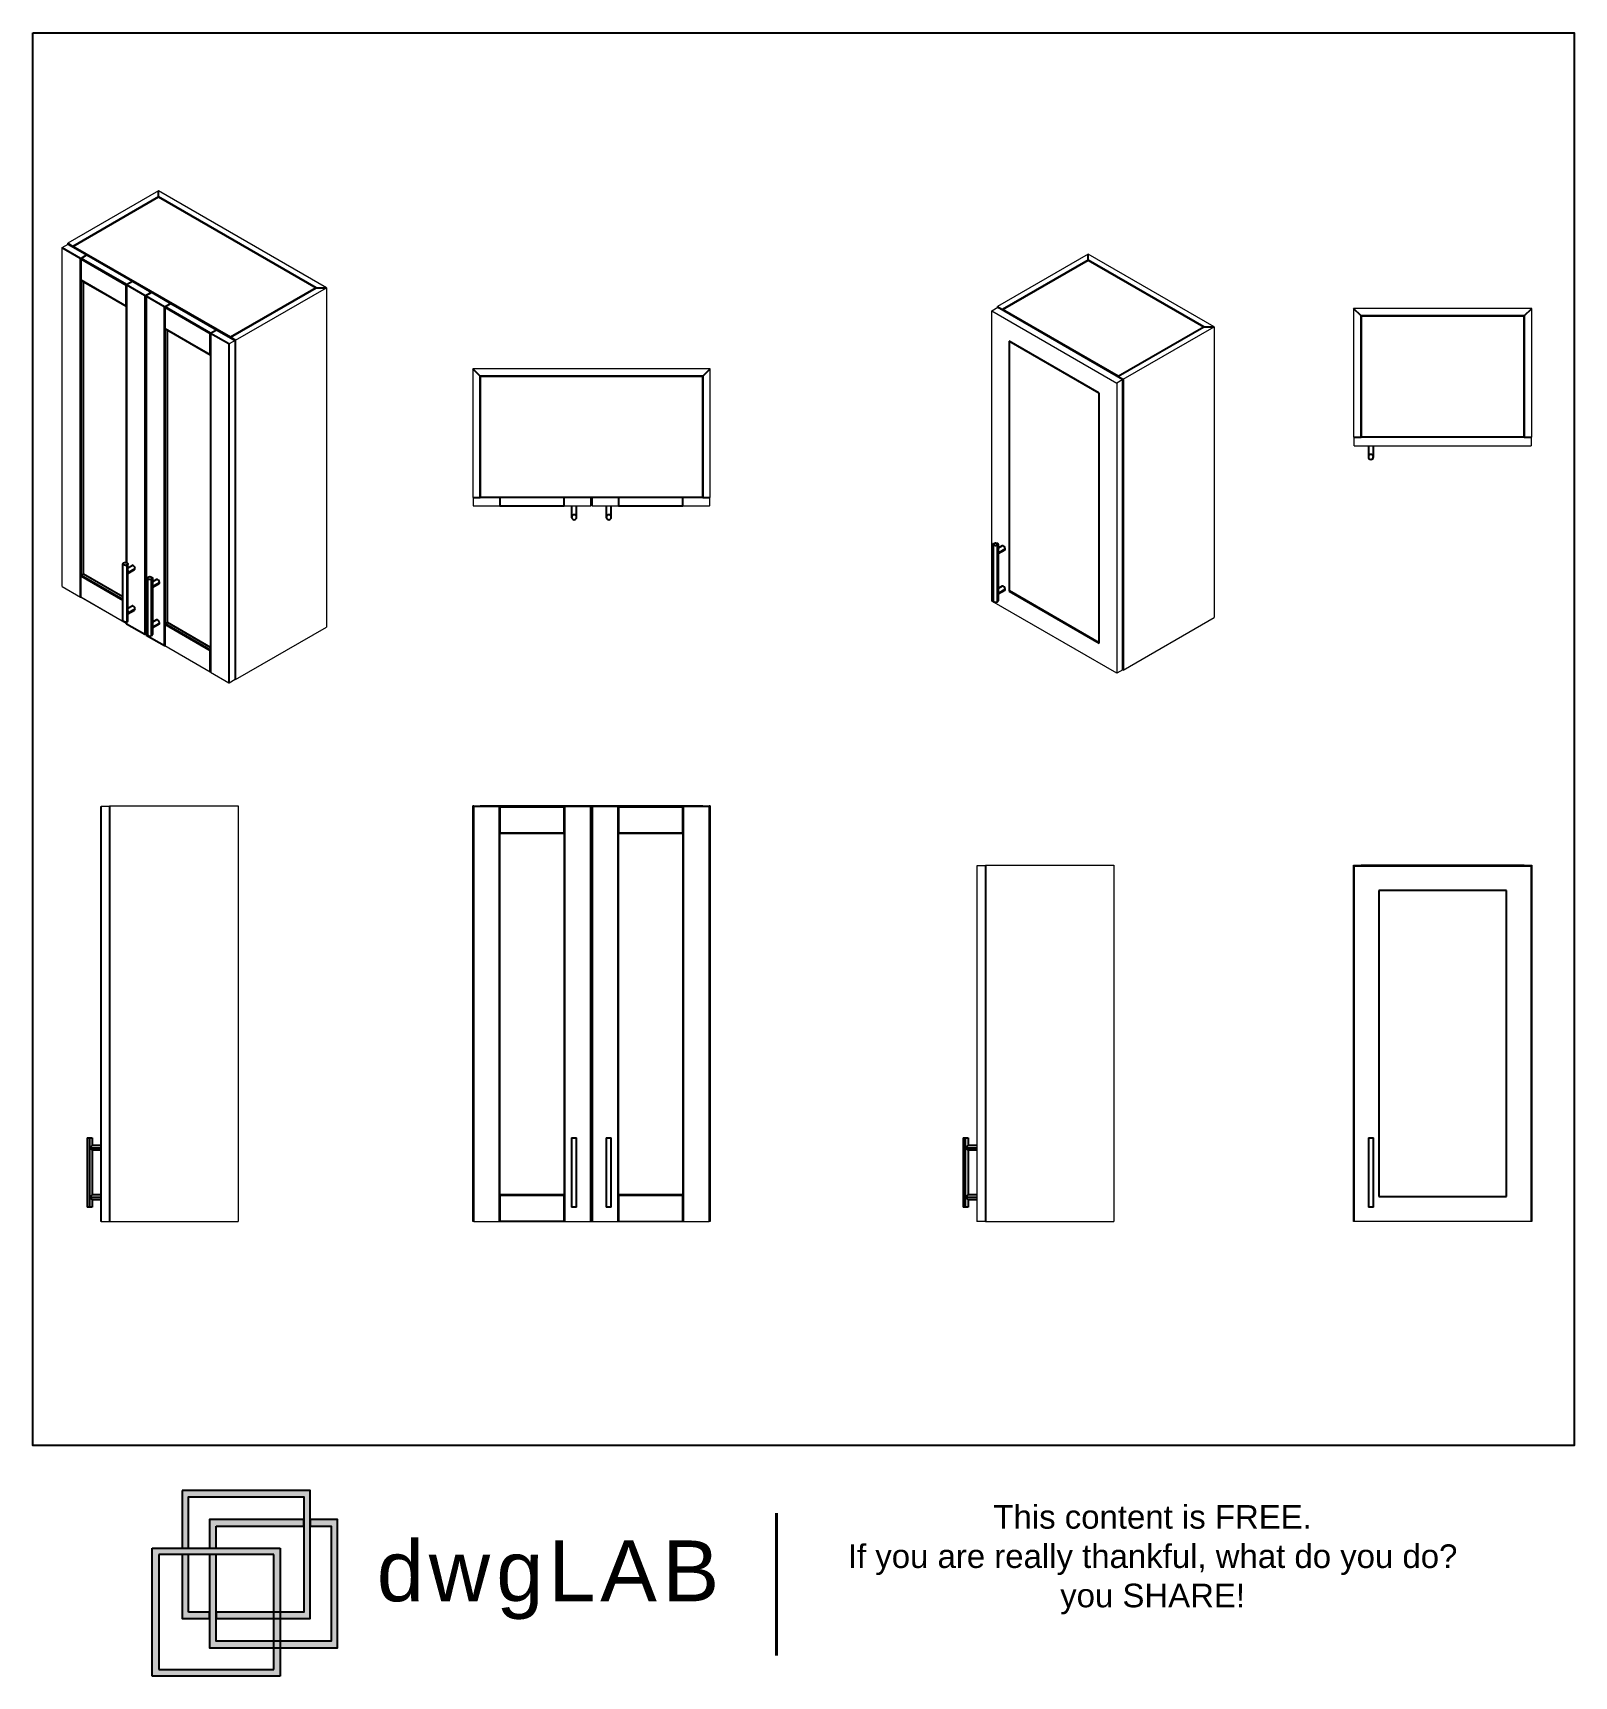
# Model space of a CAD drawing. Header units: inches. Extents: x 19.26 to 24.45, y 13.83 to 19.36.
import ezdxf

# ---------------------------------------------------------------- set-up
doc = ezdxf.new("R2010")
doc.units = ezdxf.units.IN
doc.header["$MEASUREMENT"] = 0
doc.layers.add('001_Dark_1 20', color=7, linetype='Continuous', lineweight=0)
doc.layers.add('002_Medium_1 20', color=251, linetype='Continuous')
doc.layers.add('003_Light_1 30', color=253, linetype='Continuous')
for name, color, linetype, plot in [('02', 251, 'Continuous', False), ('dwgLAB', 250, 'Continuous', False), ('Rectang.', 251, 'Continuous', False)]:
    doc.layers.add(name, color=color, linetype=linetype, plot=plot)
doc.styles.get("Standard").update_dxf_attribs({"font": 'arial.ttf'})

# ---------------------------------------------------------------- blocks, each defined once
blk = doc.blocks.new('DWGlab_ok')
at = {"layer": 'dwgLAB'}
h = blk.add_hatch(color=2, dxfattribs=at)
h.dxf.hatch_style = 2
h.paths.add_polyline_path([(0.0369, 0.2289), (0.0369, 0.158), (0.045, 0.158), (0.045, 0.2209), (0.1869, 0.2209), (0.1869, 0.079), (0.0788, 0.079), (0.0788, 0.0709), (0.1949, 0.0709), (0.1949, 0.2289)])
h = blk.add_hatch(color=13, dxfattribs=at)
h.dxf.hatch_style = 2
h.paths.add_polyline_path([(0.1949, 0.193), (0.1949, 0.1849), (0.2207, 0.1849), (0.2207, 0.0431), (0.0788, 0.0431), (0.0788, 0.1499), (0.0708, 0.1499), (0.0708, 0.035), (0.2287, 0.035), (0.2287, 0.193)])
h = blk.add_hatch(color=13, dxfattribs=at)
h.dxf.hatch_style = 2
h.paths.add_polyline_path([(0.0788, 0.1849), (0.1869, 0.1849), (0.1869, 0.193), (0.0708, 0.193), (0.0708, 0.158), (0.0788, 0.158)])
h = blk.add_hatch(color=155, dxfattribs=at)
h.dxf.hatch_style = 2
h.paths.add_polyline_path([(0.158, 0), (0, 0), (0, 0.158), (0.158, 0.158)])
h.paths.add_polyline_path([(0.0081, 0.0081), (0.1499, 0.0081), (0.1499, 0.1499), (0.0081, 0.1499)])
h = blk.add_hatch(color=2, dxfattribs=at)
h.dxf.hatch_style = 2
h.paths.add_polyline_path([(0.045, 0.079), (0.045, 0.1499), (0.0369, 0.1499), (0.0369, 0.0709), (0.0708, 0.0709), (0.0708, 0.079)])
at = {"layer": 'dwgLAB', "color": 155}
for p, q in [((0, 0), (0, 0.158)), ((0, 0.158), (0.158, 0.158)), ((0.1499, 0.1499), (0.0081, 0.1499)), ((0.0081, 0.1499), (0.0081, 0.0081)), ((0.1499, 0.0081), (0.1499, 0.1499)), ((0.158, 0.158), (0.158, 0)), ((0.158, 0), (0, 0)), ((0.0081, 0.0081), (0.1499, 0.0081))]:
    blk.add_line(p, q, dxfattribs=at)
at = {"layer": 'dwgLAB', "color": 2}
for points in [[(0.0369, 0.2289), (0.0369, 0.158), (0.045, 0.158), (0.045, 0.2209), (0.1869, 0.2209), (0.1869, 0.079), (0.0788, 0.079), (0.0788, 0.0709), (0.1949, 0.0709), (0.1949, 0.2289), (0.0369, 0.2289)], [(0.045, 0.079), (0.045, 0.1499), (0.0369, 0.1499), (0.0369, 0.0709), (0.0708, 0.0709), (0.0708, 0.079), (0.045, 0.079)]]:
    blk.add_lwpolyline(points, dxfattribs=at)
at = {"layer": 'dwgLAB', "color": 13}
for points in [[(0.1949, 0.193), (0.1949, 0.1849), (0.2207, 0.1849), (0.2207, 0.0431), (0.0788, 0.0431), (0.0788, 0.1499), (0.0708, 0.1499), (0.0708, 0.035), (0.2287, 0.035), (0.2287, 0.193), (0.1949, 0.193)], [(0.0788, 0.1849), (0.1869, 0.1849), (0.1869, 0.193), (0.0708, 0.193), (0.0708, 0.158), (0.0788, 0.158), (0.0788, 0.1849)]]:
    blk.add_lwpolyline(points, dxfattribs=at)
at = {"layer": 'dwgLAB', "color": 9, "linetype": 'Continuous', "lineweight": 40}
blk.add_lwpolyline([(0.7701, 0.0256), (0.7701, 0.2011)], dxfattribs=at)
at = {"layer": 'dwgLAB', "color": 7}
for s, width, heights, insert, char_height, attachment_point in [('{\\H0.91667x;\\C0;This content is FREE.\\PIf you are really thankful, what do you do? you SHARE!}', 0.805462, [0.5251], (1.2337, 0.2109), 0.031712, 2), ('{\\T1.1;dwgLAB}', 17.629903, [0], (0.277, 0.1673), 0.075, 1)]:
    blk.add_mtext_dynamic_manual_height_columns(s, width=width, gutter_width=12.5, heights=heights, dxfattribs=dict(at, insert=insert, char_height=char_height, attachment_point=attachment_point))

msp = doc.modelspace()

# ---------------------------------------------------------------- linework, layer by layer
at = {"layer": '001_Dark_1 20', "extrusion": (5.55112e-17, 0.816497, 0.57735)}
for p, q in [((19.6842, 18.8321), (19.3778, 18.6552)), ((20.2499, 18.5055), (19.6842, 18.8321)), ((19.3591, 17.4993), (19.3591, 18.6407)), ((19.3595, 18.6412), (19.3793, 18.6526)), ((19.3595, 17.4988), (19.3595, 18.6402)), ((19.3778, 18.6518), (19.3778, 18.6552)), ((19.4426, 18.616), (19.4228, 18.6046)), ((19.4228, 18.6046), (19.4228, 18.6046)), ((19.4426, 18.616), (19.4426, 18.616)), ((19.5958, 18.5276), (19.5958, 18.5276)), ((19.6592, 18.491), (19.6394, 18.4796)), ((19.6592, 18.491), (19.6592, 18.4876)), ((19.9435, 18.3286), (20.2499, 18.5055)), ((20.2499, 18.5055), (20.2499, 17.3624)), ((19.6423, 18.4779), (19.6621, 18.4893)), ((19.7254, 18.4527), (19.7254, 18.4527)), ((19.8787, 18.3643), (19.8787, 18.3643)), ((19.942, 18.3277), (19.9222, 18.3163)), ((19.9435, 18.3286), (19.9435, 17.1855)), ((19.9205, 18.3163), (19.9205, 17.1749)), ((19.3595, 17.4988), (19.4211, 17.4632)), ((19.422, 17.5349), (19.422, 17.4637)), ((19.422, 17.4637), (19.5752, 17.3753)), ((19.4222, 17.4632), (19.5754, 17.3747)), ((19.9435, 17.1855), (20.2499, 17.3624)), ((19.7048, 17.3004), (19.858, 17.212)), ((19.7051, 17.2999), (19.8583, 17.2114)), ((19.8589, 17.2105), (19.9205, 17.1749)), ((19.9222, 17.1749), (19.942, 17.1863)), ((19.9435, 17.1855), (19.942, 17.1863))]:
    msp.add_line(p, q, dxfattribs=at)
at = {"layer": '001_Dark_1 20', "extrusion": (0, 0.816497, 0.57735)}
for p, q in [((22.8167, 18.6192), (22.5103, 18.4423)), ((23.241, 18.3743), (22.8167, 18.6192)), ((22.4911, 18.4279), (22.5118, 18.4398)), ((22.5103, 18.4389), (22.5103, 18.4423)), ((22.5103, 18.4423), (22.528, 18.4321)), ((22.4911, 17.4498), (22.4911, 18.4279)), ((22.4911, 18.4279), (22.9125, 18.1846)), ((22.528, 18.4321), (22.528, 18.4304)), ((22.528, 18.4321), (22.528, 18.4304)), ((23.2056, 18.3743), (22.9169, 18.2076)), ((22.9346, 18.1974), (23.241, 18.3743)), ((23.241, 18.3743), (23.241, 17.3945)), ((22.9331, 18.1965), (22.9125, 18.1846)), ((22.9125, 18.1846), (22.9125, 17.2065)), ((22.9169, 18.2059), (22.9169, 18.2076)), ((22.9169, 18.2076), (22.9346, 18.1974)), ((22.9169, 18.2059), (22.9169, 18.2076)), ((22.9125, 17.2065), (22.4911, 17.4498)), ((22.9346, 17.2176), (23.241, 17.3945)), ((22.9331, 17.2184), (22.9125, 17.2065)), ((22.9346, 17.2176), (22.9331, 17.2184))]:
    msp.add_line(p, q, dxfattribs=at)
at = {"layer": '001_Dark_1 20'}
for p, q in [((23.7106, 18.4356), (23.7106, 18.0023)), ((24.3106, 18.4356), (23.7106, 18.4356)), ((24.3106, 18.0023), (24.3106, 18.4356)), ((20.7425, 18.2325), (20.7425, 17.7992)), ((21.5425, 18.2325), (20.7425, 18.2325)), ((21.5425, 17.7992), (21.5425, 18.2325)), ((23.7127, 17.9731), (23.7127, 18.0023)), ((24.3086, 18.0023), (24.3086, 17.9731)), ((23.7127, 17.9731), (24.3086, 17.9731)), ((20.7446, 17.7712), (20.7446, 17.7992)), ((21.0508, 17.7712), (20.8341, 17.7712)), ((20.8341, 17.77), (20.8341, 17.7712)), ((21.0508, 17.7712), (21.0508, 17.77)), ((21.2341, 17.77), (21.2341, 17.7712)), ((21.4508, 17.7712), (21.2341, 17.7712)), ((21.4508, 17.7712), (21.4508, 17.77)), ((21.5404, 17.7992), (21.5404, 17.7712)), ((20.8329, 17.77), (20.7457, 17.77)), ((20.8341, 17.77), (21.0508, 17.77)), ((21.1392, 17.77), (21.052, 17.77)), ((21.2329, 17.77), (21.1457, 17.77)), ((21.2341, 17.77), (21.4508, 17.77)), ((21.5392, 17.77), (21.452, 17.77))]:
    msp.add_line(p, q, dxfattribs=at)
at = {"layer": '001_Dark_1 20', "extrusion": (0, 1, 0)}
for p, q in [((19.4897, 16.7579), (19.4897, 15.36)), ((19.4897, 16.7579), (19.4909, 16.7579)), ((19.4897, 16.7579), (19.4897, 15.36)), ((19.5189, 16.7579), (19.4909, 16.7579)), ((19.5189, 16.76), (19.9522, 16.76)), ((19.9522, 16.76), (19.9522, 15.36)), ((20.7425, 15.36), (20.7425, 16.76)), ((20.7425, 16.76), (20.7675, 16.76)), ((20.7425, 16.76), (20.7425, 15.36)), ((20.7446, 16.76), (20.7425, 16.76)), ((20.7457, 16.76), (20.7446, 16.76)), ((20.7457, 16.76), (20.8329, 16.76)), ((21.5175, 16.76), (20.7675, 16.76)), ((20.8329, 16.7579), (20.8341, 16.7579)), ((20.8341, 16.76), (21.0508, 16.76)), ((20.8341, 16.7568), (20.8341, 16.7579)), ((20.8341, 16.735), (20.8341, 16.735)), ((21.0508, 16.735), (21.0508, 16.735)), ((21.052, 16.76), (21.1392, 16.76)), ((21.1404, 16.76), (21.1446, 16.76)), ((21.1457, 16.76), (21.2329, 16.76)), ((21.2341, 16.76), (21.4508, 16.76)), ((21.2341, 16.735), (21.2341, 16.735)), ((21.4508, 16.735), (21.4508, 16.735)), ((21.452, 16.76), (21.5392, 16.76)), ((21.5175, 16.76), (21.5425, 16.76)), ((21.5404, 16.76), (21.5392, 16.76)), ((21.5425, 16.76), (21.5404, 16.76)), ((21.5425, 16.76), (21.5425, 15.36)), ((21.4508, 16.6696), (21.4508, 16.6684)), ((22.4407, 16.5579), (22.4407, 15.36)), ((22.4698, 16.5579), (22.4407, 16.5579)), ((22.4698, 16.56), (22.9032, 16.56)), ((22.9032, 16.56), (22.9032, 15.36)), ((23.7106, 15.36), (23.7106, 16.56)), ((23.7106, 16.56), (23.7356, 16.56)), ((23.7106, 16.56), (23.7106, 15.36)), ((24.2856, 16.56), (23.7356, 16.56)), ((23.7356, 16.56), (23.7356, 16.5579)), ((23.7356, 16.56), (23.7356, 16.5579)), ((24.2856, 16.5579), (24.2856, 16.56)), ((24.2856, 16.56), (24.3106, 16.56)), ((24.2856, 16.5579), (24.2856, 16.56)), ((24.3106, 16.56), (24.3106, 15.36)), ((21.1446, 16.435), (21.1404, 16.435)), ((21.1404, 16.41), (21.1446, 16.41)), ((21.2341, 16.435), (21.2341, 16.435)), ((21.2341, 16.41), (21.2341, 16.41)), ((21.4508, 16.435), (21.4508, 16.435)), ((21.4508, 16.41), (21.4508, 16.41)), ((19.4909, 15.36), (19.4897, 15.36)), ((19.4909, 15.36), (19.5189, 15.36)), ((19.5189, 15.36), (19.9522, 15.36)), ((20.7446, 15.36), (20.7425, 15.36)), ((20.7457, 15.36), (20.7446, 15.36)), ((20.7457, 15.36), (20.8329, 15.36)), ((20.8341, 15.36), (20.8329, 15.36)), ((20.8341, 15.385), (20.8341, 15.385)), ((20.8341, 15.36), (20.8341, 15.3612)), ((20.8341, 15.36), (21.0508, 15.36)), ((20.8341, 15.36), (20.8341, 15.36)), ((21.0508, 15.385), (21.0508, 15.385)), ((21.0508, 15.3612), (21.0508, 15.36)), ((21.0508, 15.36), (21.0508, 15.36)), ((21.052, 15.36), (21.0508, 15.36)), ((21.052, 15.36), (21.1392, 15.36)), ((21.1404, 15.36), (21.1392, 15.36)), ((21.1404, 15.36), (21.1446, 15.36)), ((21.1457, 15.36), (21.1446, 15.36)), ((21.1457, 15.36), (21.2329, 15.36)), ((21.2341, 15.36), (21.2329, 15.36)), ((21.2341, 15.385), (21.2341, 15.385)), ((21.2341, 15.3612), (21.4508, 15.3612)), ((21.2341, 15.36), (21.2341, 15.3612)), ((21.2341, 15.36), (21.2341, 15.36)), ((21.2341, 15.36), (21.4508, 15.36)), ((21.4508, 15.385), (21.4508, 15.385)), ((21.4508, 15.3612), (21.4508, 15.36)), ((21.452, 15.36), (21.4508, 15.36)), ((21.4508, 15.36), (21.4508, 15.36)), ((21.452, 15.36), (21.5392, 15.36)), ((21.5404, 15.36), (21.5392, 15.36)), ((21.5425, 15.36), (21.5404, 15.36)), ((22.4698, 15.36), (22.4407, 15.36)), ((22.4698, 15.36), (22.9032, 15.36)), ((23.7127, 15.36), (23.7106, 15.36)), ((24.3086, 15.36), (23.7127, 15.36)), ((24.3106, 15.36), (24.3086, 15.36))]:
    msp.add_line(p, q, dxfattribs=at)
at = {"layer": '001_Dark_1 20'}
for centre, start, end in [((20.7457, 17.7712), 180, 270), ((20.8329, 17.7712), 270, 0), ((21.052, 17.7712), 180, 270), ((21.1392, 17.7712), 270, 0), ((21.1457, 17.7712), 180, 270), ((21.2329, 17.7712), 270, 0), ((21.452, 17.7712), 180, 270), ((21.5392, 17.7712), 270, 0)]:
    msp.add_arc(centre, 0.0012, start, end, dxfattribs=at)
at = {"layer": '001_Dark_1 20', "extrusion": (0, 0, -1)}
msp.add_ellipse((19.3603, 18.6407), major_axis=(-0.0012, 0), ratio=0.57735, start_param=-0.785398, end_param=0.785398, dxfattribs=at)
at = {"layer": '001_Dark_1 20'}
for centre, major_axis, start_param, end_param in [((19.4228, 18.6036), (-0.0006, -0.00104), -2.356194, -0.785398), ((19.7057, 18.3692), (-0.0006, -0.00104), -0.785398, 0), ((19.3603, 17.4993), (-0.0012, 0), 0, 0.785398), ((19.422, 17.4637), (0.0012, 0), -2.356194, -1.212477), ((19.4228, 17.4642), (-0.0006, -0.00104), -0.785398, 0), ((19.8597, 17.211), (-0.0012, 0), 0, 0.785398), ((19.9214, 17.1754), (0.0012, 0), -2.356194, -0.785398)]:
    msp.add_ellipse(centre, major_axis=major_axis, ratio=0.57735, start_param=start_param, end_param=end_param, dxfattribs=at)
at = {"layer": '001_Dark_1 20', "extrusion": (1.06242e-16, -1.11022e-16, -1)}
msp.add_ellipse((19.6385, 18.4801), major_axis=(-0.0012, 0), ratio=0.57735, start_param=-2.356194, end_param=-0.785398, dxfattribs=at)
at = {"layer": '001_Dark_1 20', "extrusion": (-2.7613e-17, 1.11022e-16, -1)}
msp.add_ellipse((19.6432, 18.4774), major_axis=(-0.0012, 0), ratio=0.57735, start_param=-0.785398, end_param=0.785398, dxfattribs=at)
at = {"layer": '001_Dark_1 20', "extrusion": (-1.88578e-16, 1.72974e-16, -1)}
msp.add_ellipse((19.8589, 18.2807), major_axis=(-0.0006, -0.00104), ratio=0.57735, start_param=-0.373569, end_param=0.785398, dxfattribs=at)
at = {"layer": '001_Dark_1 20', "extrusion": (-5.06508e-18, 5.55112e-17, -1)}
msp.add_ellipse((19.9214, 18.3168), major_axis=(-0.0012, 0), ratio=0.57735, start_param=-2.356194, end_param=-0.785398, dxfattribs=at)
at = {"layer": '001_Dark_1 20', "extrusion": (-8.87111e-17, 1.79415e-16, -1)}
msp.add_ellipse((19.8589, 17.2836), major_axis=(0.0006, 0.00104), ratio=0.57735, start_param=-2.356194, end_param=-1.197227, dxfattribs=at)
at = {"layer": '001_Dark_1 20', "extrusion": (-2.84726e-16, 2.28485e-16, -1)}
msp.add_ellipse((19.8589, 17.2124), major_axis=(-0.0006, -0.00104), ratio=0.57735, start_param=-0.373569, end_param=0.785398, dxfattribs=at)
at = {"layer": '002_Medium_1 20', "extrusion": (5.55112e-17, 0.816497, 0.57735)}
for p, q in [((19.7057, 17.373), (19.7057, 18.3678)), ((19.7137, 17.3777), (19.7137, 18.3632)), ((19.5639, 17.3845), (19.5639, 17.575)), ((19.5781, 17.5444), (19.5781, 17.5716)), ((19.5781, 17.5444), (19.6047, 17.5597)), ((19.5806, 17.5526), (19.5806, 17.575)), ((19.5806, 17.5622), (19.5946, 17.5703)), ((19.5806, 17.543), (19.6029, 17.5559)), ((19.422, 17.5349), (19.5639, 17.4529)), ((19.4308, 17.541), (19.4228, 17.5364)), ((19.5639, 17.4549), (19.4228, 17.5364)), ((19.5639, 17.4641), (19.4308, 17.541)), ((19.5806, 17.543), (19.5781, 17.5444)), ((19.5781, 17.4083), (19.5781, 17.5444)), ((19.5806, 17.4165), (19.5806, 17.543)), ((19.6464, 17.5274), (19.6464, 17.3369)), ((19.6606, 17.4968), (19.6606, 17.524)), ((19.6606, 17.4968), (19.6872, 17.5121)), ((19.6631, 17.4953), (19.6606, 17.4968)), ((19.6606, 17.3607), (19.6606, 17.4968)), ((19.6631, 17.5274), (19.6631, 17.505)), ((19.6771, 17.5227), (19.6631, 17.5146)), ((19.6854, 17.5082), (19.6631, 17.4953)), ((19.6631, 17.4953), (19.6631, 17.3689)), ((19.5781, 17.4083), (19.6047, 17.4236)), ((19.5806, 17.4069), (19.5781, 17.4083)), ((19.5781, 17.3811), (19.5781, 17.4083)), ((19.5806, 17.4261), (19.5946, 17.4342)), ((19.5806, 17.4069), (19.6029, 17.4198)), ((19.5806, 17.3845), (19.5806, 17.4069)), ((19.6771, 17.3866), (19.6631, 17.3785)), ((19.5752, 17.3753), (19.5752, 17.38)), ((19.5757, 17.3743), (19.5757, 17.3801)), ((19.5761, 17.3802), (19.5761, 17.3738)), ((19.5761, 17.3738), (19.6377, 17.3382)), ((19.6394, 17.3382), (19.642, 17.3397)), ((19.6423, 17.3355), (19.704, 17.2999)), ((19.6606, 17.3607), (19.6872, 17.376)), ((19.6631, 17.3593), (19.6606, 17.3607)), ((19.6606, 17.3335), (19.6606, 17.3607)), ((19.6854, 17.3722), (19.6631, 17.3593)), ((19.6631, 17.3593), (19.6631, 17.3369)), ((19.7048, 17.3716), (19.858, 17.2831)), ((19.7048, 17.3716), (19.7048, 17.3004)), ((19.7137, 17.3777), (19.7057, 17.3731)), ((19.8585, 17.2848), (19.7057, 17.3731)), ((19.8585, 17.294), (19.7137, 17.3777))]:
    msp.add_line(p, q, dxfattribs=at)
at = {"layer": '002_Medium_1 20', "extrusion": (0, 0.816497, 0.57735)}
for p, q in [((22.8535, 18.1506), (22.5501, 18.3258)), ((22.5501, 18.3258), (22.5501, 17.4838)), ((22.5509, 17.4843), (22.5509, 18.3253)), ((22.8535, 17.3086), (22.8535, 18.1506)), ((22.4961, 17.6411), (22.4961, 17.4506)), ((22.5103, 17.6105), (22.5103, 17.6377)), ((22.5103, 17.6105), (22.5368, 17.6258)), ((22.5127, 17.6091), (22.5103, 17.6105)), ((22.5103, 17.4744), (22.5103, 17.6105)), ((22.5127, 17.6411), (22.5127, 17.6187)), ((22.5267, 17.6364), (22.5127, 17.6284)), ((22.5351, 17.622), (22.5127, 17.6091)), ((22.5127, 17.6091), (22.5127, 17.4826)), ((22.5267, 17.5004), (22.5127, 17.4923)), ((22.5103, 17.4744), (22.5368, 17.4897)), ((22.5127, 17.473), (22.5103, 17.4744)), ((22.5103, 17.4472), (22.5103, 17.4744)), ((22.5351, 17.4859), (22.5127, 17.473)), ((22.5127, 17.473), (22.5127, 17.4506)), ((22.5509, 17.4843), (22.5501, 17.4838)), ((22.5501, 17.4838), (22.8535, 17.3086)), ((22.8535, 17.3095), (22.5509, 17.4843))]:
    msp.add_line(p, q, dxfattribs=at)
at = {"layer": '002_Medium_1 20'}
for p, q in [((23.7606, 17.9731), (23.7606, 17.9356)), ((23.7773, 17.9356), (23.7773, 17.9731)), ((21.0758, 17.77), (21.0758, 17.7325)), ((21.0925, 17.7325), (21.0925, 17.77)), ((21.1925, 17.77), (21.1925, 17.7325)), ((21.2091, 17.7325), (21.2091, 17.77))]:
    msp.add_line(p, q, dxfattribs=at)
at = {"layer": '002_Medium_1 20', "extrusion": (0, 1, 0)}
for p, q in [((20.8329, 15.36), (20.8329, 16.7579)), ((20.8341, 15.36), (20.8341, 16.7579)), ((20.8341, 16.7568), (20.8341, 16.6696)), ((21.0508, 16.7579), (21.0508, 15.36)), ((21.0508, 16.6696), (21.0508, 16.7568)), ((21.052, 16.7579), (21.052, 15.36)), ((20.8341, 16.6696), (21.0508, 16.6696)), ((20.8341, 16.6684), (20.8341, 16.6696)), ((20.8341, 16.6684), (21.0508, 16.6684)), ((20.8341, 15.4496), (20.8341, 16.6684)), ((20.8341, 16.6684), (21.0508, 16.6684)), ((21.0508, 16.6696), (21.0508, 16.6684)), ((21.0508, 16.6684), (21.0508, 15.4496)), ((21.2341, 16.6696), (21.4508, 16.6696)), ((21.2341, 16.6684), (21.2341, 16.6696)), ((21.2341, 15.4496), (21.2341, 16.6684)), ((21.2341, 16.6684), (21.4508, 16.6684)), ((21.2341, 16.6684), (21.4508, 16.6684)), ((21.4508, 16.6684), (21.4508, 15.4496)), ((20.8341, 16.435), (20.8341, 16.435)), ((20.8341, 16.41), (20.8341, 16.41)), ((21.0508, 16.435), (21.0508, 16.435)), ((21.0508, 16.41), (21.0508, 16.41)), ((20.8341, 16.085), (20.8341, 16.085)), ((20.8341, 16.06), (20.8341, 16.06)), ((21.0508, 16.085), (21.0508, 16.085)), ((21.0508, 16.06), (21.0508, 16.06)), ((21.4508, 16.085), (21.4508, 16.085)), ((21.4508, 16.06), (21.4508, 16.06)), ((20.8341, 15.735), (20.8341, 15.735)), ((21.0508, 15.735), (21.0508, 15.735)), ((21.1446, 15.735), (21.1404, 15.735)), ((21.2341, 15.735), (21.2341, 15.735)), ((21.4508, 15.735), (21.4508, 15.735)), ((20.8341, 15.71), (20.8341, 15.71)), ((21.0508, 15.71), (21.0508, 15.71)), ((21.1404, 15.71), (21.1446, 15.71)), ((21.2341, 15.71), (21.2341, 15.71)), ((21.4508, 15.71), (21.4508, 15.71)), ((19.4439, 15.6413), (19.4522, 15.6413)), ((19.4439, 15.6413), (19.4439, 15.4079)), ((19.4522, 15.6079), (19.4522, 15.6413)), ((19.4522, 15.6413), (19.4605, 15.6413)), ((19.4522, 15.6079), (19.4605, 15.6163)), ((19.4605, 15.6413), (19.4605, 15.6163)), ((19.4897, 15.6163), (19.4605, 15.6163)), ((21.0758, 15.6413), (21.0758, 15.6079)), ((21.0758, 15.6413), (21.0925, 15.6413)), ((21.0925, 15.6079), (21.0925, 15.6413)), ((21.1925, 15.6413), (21.1925, 15.6079)), ((21.1925, 15.6413), (21.2091, 15.6413)), ((21.2091, 15.6079), (21.2091, 15.6413)), ((22.3948, 15.6413), (22.4032, 15.6413)), ((22.3948, 15.6413), (22.3948, 15.4079)), ((22.4032, 15.6079), (22.4032, 15.6413)), ((22.4032, 15.6413), (22.4115, 15.6413)), ((22.4032, 15.6079), (22.4115, 15.6163)), ((22.4115, 15.6413), (22.4115, 15.6163)), ((22.4407, 15.6163), (22.4115, 15.6163)), ((23.7606, 15.6413), (23.7606, 15.6079)), ((23.7606, 15.6413), (23.7773, 15.6413)), ((23.7773, 15.6079), (23.7773, 15.6413)), ((19.4522, 15.6079), (19.4897, 15.6079)), ((19.4605, 15.5996), (19.4522, 15.6079)), ((19.4522, 15.4413), (19.4522, 15.6079)), ((19.4897, 15.5996), (19.4605, 15.5996)), ((19.4605, 15.5996), (19.4605, 15.4496)), ((21.0758, 15.6079), (21.0758, 15.4413)), ((21.0925, 15.4413), (21.0925, 15.6079)), ((21.1925, 15.6079), (21.1925, 15.4413)), ((21.2091, 15.4413), (21.2091, 15.6079)), ((22.4032, 15.6079), (22.4407, 15.6079)), ((22.4115, 15.5996), (22.4032, 15.6079)), ((22.4032, 15.4413), (22.4032, 15.6079)), ((22.4407, 15.5996), (22.4115, 15.5996)), ((22.4115, 15.5996), (22.4115, 15.4496)), ((23.7606, 15.6079), (23.7606, 15.4413)), ((23.7773, 15.4413), (23.7773, 15.6079)), ((19.4522, 15.4413), (19.4605, 15.4496)), ((19.4897, 15.4496), (19.4605, 15.4496)), ((21.0508, 15.4496), (20.8341, 15.4496)), ((20.8341, 15.4484), (20.8341, 15.4496)), ((21.0508, 15.4496), (20.8341, 15.4496)), ((20.8341, 15.4484), (21.0508, 15.4484)), ((20.8341, 15.4484), (20.8341, 15.3612)), ((21.0508, 15.4496), (21.0508, 15.4484)), ((21.0508, 15.3612), (21.0508, 15.4484)), ((21.4508, 15.4496), (21.2341, 15.4496)), ((21.2341, 15.4484), (21.2341, 15.4496)), ((21.4508, 15.4496), (21.2341, 15.4496)), ((21.2341, 15.4484), (21.4508, 15.4484)), ((21.2341, 15.4484), (21.2341, 15.3612)), ((21.4508, 15.4496), (21.4508, 15.4484)), ((21.4508, 15.3612), (21.4508, 15.4484)), ((22.4032, 15.4413), (22.4115, 15.4496)), ((22.4407, 15.4496), (22.4115, 15.4496)), ((19.4522, 15.4079), (19.4439, 15.4079)), ((19.4522, 15.4413), (19.4897, 15.4413)), ((19.4605, 15.4329), (19.4522, 15.4413)), ((19.4522, 15.4079), (19.4522, 15.4413)), ((19.4605, 15.4079), (19.4522, 15.4079)), ((19.4897, 15.4329), (19.4605, 15.4329)), ((19.4605, 15.4329), (19.4605, 15.4079)), ((21.0758, 15.4413), (21.0758, 15.4079)), ((21.0925, 15.4079), (21.0758, 15.4079)), ((21.0925, 15.4079), (21.0925, 15.4413)), ((21.1925, 15.4413), (21.1925, 15.4079)), ((21.2091, 15.4079), (21.1925, 15.4079)), ((21.2091, 15.4079), (21.2091, 15.4413)), ((22.4032, 15.4079), (22.3948, 15.4079)), ((22.4032, 15.4413), (22.4407, 15.4413)), ((22.4115, 15.4329), (22.4032, 15.4413)), ((22.4032, 15.4079), (22.4032, 15.4413)), ((22.4115, 15.4079), (22.4032, 15.4079)), ((22.4407, 15.4329), (22.4115, 15.4329)), ((22.4115, 15.4329), (22.4115, 15.4079)), ((23.7606, 15.4413), (23.7606, 15.4079)), ((23.7773, 15.4079), (23.7606, 15.4079)), ((23.7773, 15.4079), (23.7773, 15.4413))]:
    msp.add_line(p, q, dxfattribs=at)
at = {"layer": '002_Medium_1 20'}
for centre, start, end in [((23.769, 17.9356), 0, 180), ((23.769, 17.9356), 180, 0), ((21.0841, 17.7325), 0, 180), ((21.0841, 17.7325), 180, 0), ((21.2008, 17.7325), 0, 180), ((21.2008, 17.7325), 180, 0)]:
    msp.add_arc(centre, 0.00833, start, end, dxfattribs=at)
at = {"layer": '002_Medium_1 20', "extrusion": (-3.46425e-17, 2.22045e-16, -1)}
for major_axis in [(-0.00833, 0), (0.00833, 0)]:
    msp.add_ellipse((22.5044, 17.6411), major_axis=major_axis, ratio=0.57735, start_param=-2.356194, end_param=0.785398, dxfattribs=at)
at = {"layer": '002_Medium_1 20', "extrusion": (-5.55112e-17, -9.61481e-17, -1)}
msp.add_ellipse((22.5044, 17.6139), major_axis=(-0.0059, -0.0102), ratio=0.57735, start_param=3.926991, end_param=4.712389, dxfattribs=at)
at = {"layer": '002_Medium_1 20'}
for centre, major_axis, start_param, end_param in [((22.5309, 17.6292), (-0.00417, 0.00722), -2.356194, 0), ((22.5309, 17.6292), (0.00417, -0.00722), 0, 0.785398), ((19.5988, 17.5631), (-0.00417, 0.00722), -2.356194, 0), ((19.5988, 17.5631), (0.00417, -0.00722), 0, 0.785398), ((19.4228, 17.5354), (-0.0006, -0.00104), -2.356194, -0.785398), ((19.6813, 17.5155), (-0.00417, 0.00722), -2.356194, 0), ((19.6813, 17.5155), (0.00417, -0.00722), 0, 0.785398), ((22.5309, 17.4931), (-0.00417, 0.00722), -2.356194, 0), ((22.5044, 17.4506), (-0.00833, 0), 0, 2.356194), ((22.5044, 17.4506), (0.00833, 0), -0.785398, 0), ((22.5309, 17.4931), (0.00417, -0.00722), 0, 0.785398), ((19.5722, 17.3845), (-0.00833, 0), 0, 2.356194), ((19.5722, 17.3845), (0.00833, 0), -0.785398, 0), ((19.5988, 17.427), (-0.00417, 0.00722), -2.356194, 0), ((19.5988, 17.427), (0.00417, -0.00722), 0, 0.785398), ((19.6813, 17.3794), (-0.00417, 0.00722), -2.356194, 0), ((19.5769, 17.3743), (-0.0012, 0), 0, 0.785398), ((19.6385, 17.3387), (0.0012, 0), -2.356194, -0.785398), ((19.6432, 17.336), (-0.0012, 0), 0, 0.785398), ((19.6547, 17.3369), (-0.00833, 0), 0, 2.356194), ((19.6547, 17.3369), (0.00833, 0), -0.785398, 0), ((19.6813, 17.3794), (0.00417, -0.00722), 0, 0.785398), ((19.7057, 17.3721), (-0.0006, -0.00104), -2.356194, -0.785398), ((19.7048, 17.3004), (0.0012, 0), -2.356194, -1.212477), ((19.7057, 17.3009), (-0.0006, -0.00104), -0.785398, 0)]:
    msp.add_ellipse(centre, major_axis=major_axis, ratio=0.57735, start_param=start_param, end_param=end_param, dxfattribs=at)
at = {"layer": '002_Medium_1 20', "extrusion": (2.08687e-17, -3.22258e-30, -1)}
msp.add_ellipse((19.5722, 17.575), major_axis=(-0.00833, 0), ratio=0.57735, start_param=-2.356194, end_param=0.785398, dxfattribs=at)
at = {"layer": '002_Medium_1 20', "extrusion": (-5.06672e-17, -2.22045e-16, -1)}
msp.add_ellipse((19.5722, 17.575), major_axis=(0.00833, 0), ratio=0.57735, start_param=-2.356194, end_param=0.785398, dxfattribs=at)
at = {"layer": '002_Medium_1 20', "extrusion": (1.31341e-16, 1.16467e-16, -1)}
msp.add_ellipse((19.5722, 17.5478), major_axis=(-0.0059, -0.0102), ratio=0.57735, start_param=3.926991, end_param=4.712389, dxfattribs=at)
at = {"layer": '002_Medium_1 20', "extrusion": (2.08687e-17, -3.22489e-30, -1)}
msp.add_ellipse((19.6547, 17.5274), major_axis=(-0.00833, 0), ratio=0.57735, start_param=-2.356194, end_param=0.785398, dxfattribs=at)
at = {"layer": '002_Medium_1 20', "extrusion": (4.84396e-18, 1.11022e-16, -1)}
msp.add_ellipse((19.6547, 17.5274), major_axis=(0.00833, 0), ratio=0.57735, start_param=-2.356194, end_param=0.785398, dxfattribs=at)
at = {"layer": '002_Medium_1 20', "extrusion": (1.59096e-16, 1.64541e-16, -1)}
msp.add_ellipse((19.6547, 17.5002), major_axis=(-0.0059, -0.0102), ratio=0.57735, start_param=3.926991, end_param=4.712389, dxfattribs=at)
at = {"layer": '002_Medium_1 20', "extrusion": (-6.83926e-17, 1.03585e-16, -1)}
msp.add_ellipse((22.5044, 17.4778), major_axis=(-0.0059, -0.0102), ratio=0.57735, start_param=3.926991, end_param=4.712389, dxfattribs=at)
at = {"layer": '002_Medium_1 20', "extrusion": (1.86852e-16, 2.12615e-16, -1)}
msp.add_ellipse((19.5722, 17.4117), major_axis=(-0.0059, -0.0102), ratio=0.57735, start_param=3.926991, end_param=4.712389, dxfattribs=at)
at = {"layer": '002_Medium_1 20', "extrusion": (-5.72369e-17, 2.89441e-16, -1)}
msp.add_ellipse((19.576, 17.3757), major_axis=(-0.0006, -0.00104), ratio=0.57735, start_param=-0.373569, end_param=0.785398, dxfattribs=at)
at = {"layer": '002_Medium_1 20', "extrusion": (8.32667e-17, 1.44222e-16, -1)}
msp.add_ellipse((19.6547, 17.3641), major_axis=(-0.0059, -0.0102), ratio=0.57735, start_param=3.926991, end_param=4.712389, dxfattribs=at)
at = {"layer": '003_Light_1 30', "extrusion": (5.55112e-17, 0.816497, 0.57735)}
for p, q in [((19.6842, 18.8117), (19.6842, 18.8321)), ((19.3955, 18.645), (19.6842, 18.8117)), ((19.6842, 18.8117), (19.3955, 18.645)), ((19.6842, 18.8117), (20.2145, 18.5055)), ((20.2145, 18.5055), (19.6842, 18.8117)), ((19.4211, 18.6046), (19.3595, 18.6402)), ((19.3778, 18.6552), (19.3955, 18.645)), ((19.3793, 18.6526), (19.4426, 18.616)), ((19.9258, 18.3388), (19.3955, 18.645)), ((19.3955, 18.645), (19.3955, 18.6432)), ((19.3955, 18.645), (19.3955, 18.6432)), ((19.4211, 17.4632), (19.4211, 18.6046)), ((19.422, 18.6031), (19.5752, 18.5147)), ((19.422, 18.6031), (19.422, 18.532)), ((19.4426, 18.616), (19.4228, 18.6046)), ((19.576, 18.5162), (19.4228, 18.6046)), ((19.4426, 18.616), (19.5958, 18.5276)), ((19.422, 18.532), (19.5752, 18.4435)), ((19.4222, 18.5314), (19.5754, 18.443)), ((19.4228, 17.5363), (19.4228, 18.5311)), ((19.4308, 17.541), (19.4308, 18.5265)), ((19.5752, 18.4435), (19.5752, 18.5147)), ((19.5757, 17.5794), (19.5757, 18.5157)), ((19.576, 18.5162), (19.5958, 18.5276)), ((19.5761, 18.5162), (19.5958, 18.5276)), ((19.5761, 18.5152), (19.5761, 17.5793)), ((19.6377, 18.4796), (19.5761, 18.5152)), ((19.5958, 18.5276), (19.6592, 18.491)), ((20.2145, 18.5055), (19.9258, 18.3388)), ((19.9258, 18.3388), (20.2145, 18.5055)), ((20.2145, 18.5055), (20.2499, 18.5055)), ((19.6377, 18.4796), (19.6377, 17.3382)), ((19.6394, 17.3382), (19.6394, 18.4796)), ((19.642, 18.4774), (19.642, 17.336)), ((19.6423, 17.3355), (19.6423, 18.4769)), ((19.704, 18.4413), (19.6423, 18.4769)), ((19.6621, 18.4893), (19.7254, 18.4527)), ((19.704, 17.2999), (19.704, 18.4413)), ((19.7048, 18.4398), (19.858, 18.3514)), ((19.7048, 18.4398), (19.7048, 18.3687)), ((19.7254, 18.4527), (19.7057, 18.4413)), ((19.7255, 18.4527), (19.7057, 18.4413)), ((19.7057, 18.4413), (19.7057, 18.4413)), ((19.8589, 18.3529), (19.7057, 18.4413)), ((19.7255, 18.4527), (19.8787, 18.3643)), ((19.7048, 18.3687), (19.858, 18.2802)), ((19.7051, 18.3681), (19.8583, 18.2797)), ((19.858, 18.2802), (19.858, 18.3514)), ((19.8585, 18.3524), (19.8585, 17.211)), ((19.8589, 18.3529), (19.8787, 18.3643)), ((19.8589, 18.3529), (19.8787, 18.3643)), ((19.8589, 18.3519), (19.8589, 17.2105)), ((19.9205, 18.3163), (19.8589, 18.3519)), ((19.8787, 18.3643), (19.942, 18.3277)), ((19.9258, 18.3371), (19.9258, 18.3388)), ((19.9258, 18.3388), (19.9435, 18.3286)), ((19.9258, 18.3371), (19.9258, 18.3388)), ((19.942, 18.3277), (19.942, 17.1863)), ((19.9222, 17.1749), (19.9222, 18.3163)), ((19.858, 17.212), (19.858, 17.2831))]:
    msp.add_line(p, q, dxfattribs=at)
at = {"layer": '003_Light_1 30', "extrusion": (0, 0.816497, 0.57735)}
for p, q in [((22.8167, 18.5988), (22.8167, 18.6192)), ((22.528, 18.4321), (22.8167, 18.5988)), ((22.8167, 18.5988), (22.528, 18.4321)), ((22.8167, 18.5988), (23.2056, 18.3743)), ((23.2056, 18.3743), (22.8167, 18.5988)), ((22.9331, 18.1965), (22.5118, 18.4398)), ((22.9169, 18.2076), (22.528, 18.4321)), ((22.9169, 18.2076), (23.2056, 18.3743)), ((23.2056, 18.3743), (23.241, 18.3743)), ((22.9331, 17.2184), (22.9331, 18.1965)), ((22.9346, 18.1974), (22.9346, 17.2176))]:
    msp.add_line(p, q, dxfattribs=at)
at = {"layer": '003_Light_1 30'}
for p, q in [((23.7356, 18.4106), (23.7106, 18.4356)), ((24.2856, 18.4106), (24.3106, 18.4356)), ((23.7356, 18.4106), (24.2856, 18.4106)), ((23.7356, 18.0023), (23.7356, 18.4106)), ((23.7356, 18.4106), (23.7356, 18.0023)), ((24.2856, 18.4106), (23.7356, 18.4106)), ((24.2856, 18.4106), (24.2856, 18.0023)), ((24.2856, 18.0023), (24.2856, 18.4106)), ((20.7675, 18.2075), (20.7425, 18.2325)), ((21.5175, 18.2075), (21.5425, 18.2325)), ((20.7675, 18.2075), (21.5175, 18.2075)), ((20.7675, 17.7992), (20.7675, 18.2075)), ((20.7675, 18.2075), (20.7675, 17.7992)), ((21.5175, 18.2075), (20.7675, 18.2075)), ((21.5175, 18.2075), (21.5175, 17.7992)), ((21.5175, 17.7992), (21.5175, 18.2075)), ((23.7106, 18.0023), (23.7356, 18.0023)), ((24.2856, 18.0023), (23.7356, 18.0023)), ((24.2856, 18.0023), (24.3106, 18.0023)), ((20.7425, 17.7992), (20.7675, 17.7992)), ((21.5175, 17.7992), (20.7675, 17.7992)), ((20.8341, 17.7992), (20.8341, 17.7712)), ((20.8341, 17.7992), (20.8341, 17.7712)), ((21.0508, 17.7712), (21.0508, 17.7992)), ((21.0508, 17.7712), (21.0508, 17.7992)), ((21.1404, 17.7992), (21.1404, 17.7712)), ((21.1446, 17.7712), (21.1446, 17.7992)), ((21.2341, 17.7992), (21.2341, 17.7712)), ((21.2341, 17.7992), (21.2341, 17.7712)), ((21.4508, 17.7712), (21.4508, 17.7992)), ((21.4508, 17.7712), (21.4508, 17.7992)), ((21.5175, 17.7992), (21.5425, 17.7992))]:
    msp.add_line(p, q, dxfattribs=at)
at = {"layer": '003_Light_1 30', "extrusion": (0, 1, 0)}
for p, q in [((19.4909, 15.36), (19.4909, 16.7579)), ((19.5189, 16.76), (19.5189, 15.36)), ((20.7446, 16.7579), (20.7446, 15.36)), ((20.7446, 16.7579), (20.7457, 16.7579)), ((20.7457, 15.36), (20.7457, 16.7579)), ((20.8329, 16.7579), (20.7457, 16.7579)), ((20.7675, 16.76), (20.7675, 16.7579)), ((20.7675, 16.76), (20.7675, 16.7579)), ((21.0508, 16.7579), (20.8341, 16.7579)), ((20.8341, 16.7568), (21.0508, 16.7568)), ((21.0508, 16.7579), (21.0508, 16.7568)), ((21.0508, 16.7579), (21.052, 16.7579)), ((21.1392, 16.7579), (21.052, 16.7579)), ((21.1392, 16.7579), (21.1392, 15.36)), ((21.1392, 16.7579), (21.1404, 16.7579)), ((21.1404, 15.36), (21.1404, 16.7579)), ((21.1404, 16.735), (21.1446, 16.735)), ((21.1446, 16.7579), (21.1446, 15.36)), ((21.1446, 16.7579), (21.1457, 16.7579)), ((21.1457, 15.36), (21.1457, 16.7579)), ((21.2329, 16.7579), (21.1457, 16.7579)), ((21.2329, 15.36), (21.2329, 16.7579)), ((21.2329, 16.7579), (21.2341, 16.7579)), ((21.2341, 15.36), (21.2341, 16.7579)), ((21.2341, 16.7568), (21.2341, 16.7579)), ((21.4508, 16.7579), (21.2341, 16.7579)), ((21.2341, 16.7568), (21.4508, 16.7568)), ((21.2341, 16.7568), (21.2341, 16.6696)), ((21.4508, 16.7579), (21.4508, 15.36)), ((21.4508, 16.7579), (21.452, 16.7579)), ((21.4508, 16.7579), (21.4508, 16.7568)), ((21.4508, 16.6696), (21.4508, 16.7568)), ((21.452, 16.7579), (21.452, 15.36)), ((21.5392, 16.7579), (21.452, 16.7579)), ((21.5175, 16.7579), (21.5175, 16.76)), ((21.5175, 16.7579), (21.5175, 16.76)), ((21.5392, 16.7579), (21.5392, 15.36)), ((21.5392, 16.7579), (21.5404, 16.7579)), ((21.5404, 15.36), (21.5404, 16.7579)), ((22.4698, 16.56), (22.4698, 15.36)), ((23.7127, 15.36), (23.7127, 16.5579)), ((23.7127, 16.5579), (24.3086, 16.5579)), ((24.3086, 16.5579), (24.3086, 15.36)), ((24.2252, 16.4746), (23.7961, 16.4746)), ((23.7961, 16.4746), (23.7961, 15.4434)), ((24.2252, 15.4434), (24.2252, 16.4746)), ((21.1446, 16.085), (21.1404, 16.085)), ((21.1404, 16.06), (21.1446, 16.06)), ((21.2341, 16.085), (21.2341, 16.085)), ((21.2341, 16.06), (21.2341, 16.06)), ((23.7961, 15.4434), (24.2252, 15.4434)), ((20.8341, 15.3612), (21.0508, 15.3612)), ((21.1446, 15.385), (21.1404, 15.385))]:
    msp.add_line(p, q, dxfattribs=at)
at = {"layer": '003_Light_1 30', "extrusion": (-5.06508e-18, 5.55112e-17, -1)}
msp.add_ellipse((19.422, 18.6051), major_axis=(-0.0012, 0), ratio=0.57735, start_param=-2.356194, end_param=-0.785398, dxfattribs=at)
at = {"layer": '003_Light_1 30'}
for centre, start_param, end_param in [((19.4228, 18.5325), -0.785398, 0), ((19.7057, 18.4403), -2.356194, -0.785398)]:
    msp.add_ellipse(centre, major_axis=(-0.0006, -0.00104), ratio=0.57735, start_param=start_param, end_param=end_param, dxfattribs=at)
at = {"layer": '003_Light_1 30', "extrusion": (-3.31999e-17, 2.75563e-16, -1)}
for centre in [(19.576, 18.5152), (19.8589, 18.3519)]:
    msp.add_ellipse(centre, major_axis=(0.0006, 0.00104), ratio=0.57735, start_param=-2.356194, end_param=-0.785398, dxfattribs=at)
at = {"layer": '003_Light_1 30', "extrusion": (-2.78981e-17, 5.55112e-17, -1)}
msp.add_ellipse((19.5769, 18.5157), major_axis=(-0.0012, 0), ratio=0.57735, start_param=-0.785398, end_param=0.785398, dxfattribs=at)
at = {"layer": '003_Light_1 30', "extrusion": (1.03585e-16, 6.83926e-17, -1)}
msp.add_ellipse((19.576, 18.444), major_axis=(-0.0006, -0.00104), ratio=0.57735, start_param=-0.373569, end_param=0.785398, dxfattribs=at)
at = {"layer": '003_Light_1 30', "extrusion": (-1.16373e-16, 2.0871e-29, -1)}
msp.add_ellipse((19.7048, 18.4418), major_axis=(-0.0012, 0), ratio=0.57735, start_param=-2.356194, end_param=-0.785398, dxfattribs=at)
at = {"layer": '003_Light_1 30', "extrusion": (0, 0, -1)}
msp.add_ellipse((19.8597, 18.3524), major_axis=(-0.0012, 0), ratio=0.57735, start_param=-0.785398, end_param=0.785398, dxfattribs=at)
at = {"layer": '02'}
msp.add_lwpolyline([(19.2604, 19.3642), (24.4537, 19.3642), (24.4537, 14.6045), (19.2604, 14.6045), (19.2604, 19.3642)], dxfattribs=at)
at = {"layer": 'Rectang.'}
msp.add_lwpolyline([(19.2604, 19.3642), (24.4537, 19.3642), (24.4537, 14.6045), (19.2604, 14.6045), (19.2604, 19.3642)], dxfattribs=at)

# ---------------------------------------------------------------- block references
at = {"layer": 'dwgLAB', "color": 0, "xscale": 2.732407066834958, "yscale": 2.732407066834958, "zscale": 2.732407066834958}
msp.add_blockref('DWGlab_ok', (19.6624, 13.828), dxfattribs=at)

doc.saveas('drawing.dxf')
